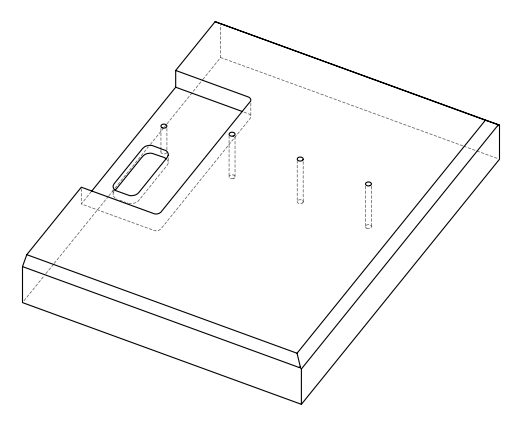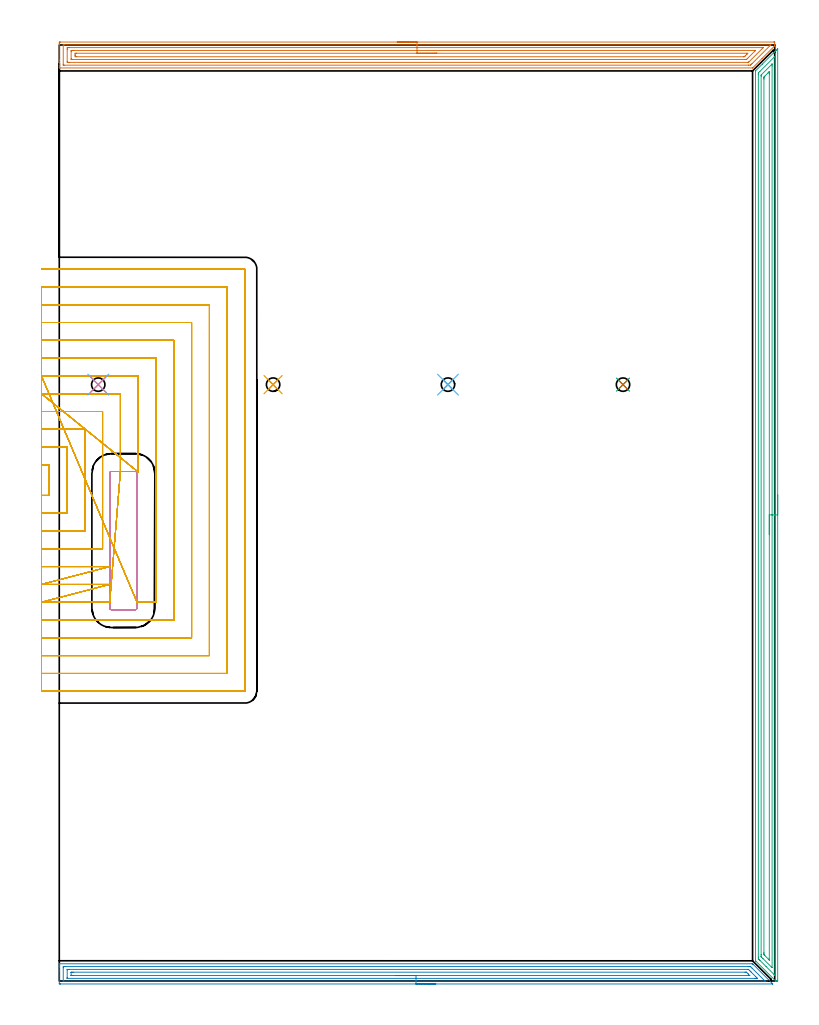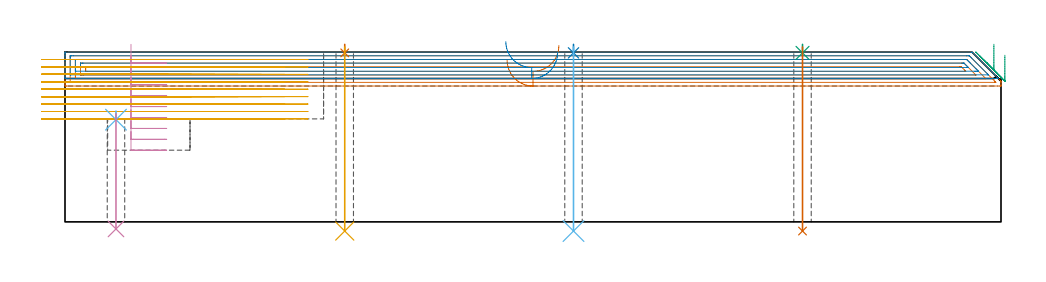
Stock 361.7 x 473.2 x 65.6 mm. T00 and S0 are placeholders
(PLAN: 13 operations, 5 tool changes, 137 min)
(1 AREA_MILL | FG_CHAMFER_SURFACE | UGT0205_001 | 14.54 min | 31080 mm3)
(2 AREA_MILL_1 | FG_CHAMFER_SURFACE_1 | UGT0205_001 | 11.62 min | 19128 mm3)
(3 AREA_MILL_2 | FG_CHAMFER_SURFACE_2 | UGT0205_001 | 15.05 min | 28358 mm3)
(4 MILL_RECTANGULAR_POCKET | POCKET_RECTANGULAR_STRAIGHT | UGT0201_100 | Follow Part, ap 4.5, ae 75% | 4.03 min | 102832 mm3)
(5 MILL_SLOT | SLOT_PARTIAL_RECTANGULAR | NXT0201_011 | Follow Part, ap 3, ae 75% | 90.56 min | 510548 mm3)
(6 SPOT_DRILL | STEP1HOLE | NXT0321_9005460120000 | 0.03 min | 19 mm3)
(7 SPOT_DRILL_1 | STEP1HOLE_1 | NXT0321_9005460120000 | 0.03 min | 15 mm3)
(8 SPOT_DRILL_2 | STEP1HOLE_2 | NXT0321_9005460120000 | 0.03 min | 7 mm3)
(9 SPOT_DRILL_3 | STEP1HOLE_3 | NXT0321_9005460120000 | 0.03 min | 3 mm3)
(10 DRILL_THROUGH_HOLE_INTO_CENTER | STEP1HOLE | NXT0301_039 | 0.18 min | 1386 mm3)
(11 DRILL_THROUGH_HOLE_INTO_CENTER_1 | STEP1HOLE_1 | UGT0301_463 | 0.29 min | 2364 mm3)
(12 DRILL_THROUGH_HOLE_INTO_CENTER_2 | STEP1HOLE_2 | UGT0301_463 | 0.29 min | 2328 mm3)
(13 DRILL_THROUGH_HOLE_INTO_CENTER_3 | STEP1HOLE_3 | UGT0301_463 | 0.29 min | 2375 mm3)
(TOOL UGT0205_001 | Chamfer Mill 20 x 3 x 45 deg. | D20 FL50 Z2)
(TOOL UGT0201_100 | End Mill 18 mm | D18 FL22 Z2)
(TOOL NXT0201_011 | ENDMILL 12mm [2P460-1200-NA 1630] | D12 FL38 Z6)
(TOOL NXT0321_9005460120000 | NC Spot Drill, 142deg, 12mm, Carbide, Uncoated | D12 PA142 FL30 Z2)
(TOOL NXT0301_039 | Carbide Drill 6.8mm [860.1-0680-034A1-MM 2214] | D6.8 PA140 FL53 Z2)
(TOOL UGT0301_463 | Carbide Drill 6.8 mm | D6.8 PA118 FL69 Z2)
(OP 1 AREA_MILL)
G17 G21 G94 G90
T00 M6
G54
G17 G0 G90 X170.85 Y474.7 S1061 M3
G43 Z75.6 H0
Z62.5
G94 G1 X170.888 Z61.628 F250.
X171.002 Z60.764
X171.191 Z59.912
X171.453 Z59.08
X171.787 Z58.274
X172.19 Z57.5
X172.658 Z56.764
X173.19 Z56.072
X173.779 Z55.429
X174.422 Z54.84
X175.114 Z54.309
X175.85 Z53.84
X176.624 Z53.437
X177.43 Z53.103
X178.262 Z52.841
X179.113 Z52.652
X179.978 Z52.538
X180.85 Z52.5
X361.273
X361.515 Y474.697 Z52.503
X361.697 Y474.691 Z52.505
X361.7 Y474.659 Z52.537
Y474.296 Z52.899
Y473.268 Z53.932
X361.699 Y472.902 Z54.291
X361.69 Y472.798 Z54.393
X361.59 Y472.688 Z54.507
X361.54 Y472.639 Z54.559
X361.515 Y472.614 Z54.584
X355.295 Y466.394 Z60.804
X350.619 Y461.72 Z65.478
X350.494 Y461.603 Z65.589
X350.335 Y461.6 Z65.6
X0.185
X0.01 Y461.602 Z65.589
X0.002 Y461.765 Z65.427
X0. Y461.934 Z65.265
Y462.154 Z65.046
Y462.882 Z64.313
Y464.123 Z63.073
Y465.516 Z61.68
Y473.676 Z53.522
X0.005 Y474.296 Z52.901
X0.01 Y474.692 Z52.505
X0.225 Y474.697 Z52.502
X0.632 Y474.7 Z52.5
X180.85
Y473.286 Z53.914
X359.414 Y473.285 Z53.915
X359.582 Y473.283 Z53.917
X359.665 Y473.279 Z53.921
X359.69 Y473.277 Z53.923
Y473.272 Z53.928
X359.57 Y473.132 Z54.068
X359.42 Y472.975 Z54.225
X359.279 Y472.829 Z54.371
X350.209 Y463.76 Z63.44
X349.823 Y463.385 Z63.815
X349.441 Y463.021 Z64.179
X349.301 Y463.019 Z64.181
X348.546 Y463.015 Z64.185
X348.411 Y463.014 Z64.186
X2.421 Y463.015 Z64.185
X2.285 Y463.016 Z64.184
X2.057 Y463.021 Z64.179
X2.009 Y463.022 Z64.178
X2.005 Y463.056 Z64.144
X2.003 Y463.091 Z64.109
X2. Y463.295 Z63.905
Y472.953 Z54.247
X2.002 Y473.092 Z54.108
X2.006 Y473.202 Z53.998
X2.01 Y473.27 Z53.93
X2.043 Y473.279 Z53.921
X2.421 Y473.284 Z53.916
X2.557 Y473.285 Z53.915
X180.85 Y473.286 Z53.914
Y471.872 Z55.328
X355.701 Y471.871 Z55.329
X355.822 Y471.867 Z55.333
X355.85 Y471.865 Z55.335
X355.831 Y471.838 Z55.362
X355.8 Y471.801 Z55.399
X348.593 Y464.592 Z62.608
X348.546 Y464.546 Z62.654
X348.45 Y464.461 Z62.739
X348.414 Y464.435 Z62.765
X348.375 Y464.433 Z62.767
X348.206 Y464.43 Z62.77
X347.865 Y464.428 Z62.772
X5.104
X4.422 Y464.43 Z62.77
X4.21 Y464.433 Z62.767
X4.01 Y464.439 Z62.761
X4.004 Y464.638 Z62.562
X4.001 Y464.843 Z62.357
X4. Y470.99 Z56.21
X4.004 Y471.662 Z55.538
X4.007 Y471.861 Z55.339
X4.21 Y471.865 Z55.335
X4.892 Y471.871 Z55.329
X180.85 Y471.872 Z55.328
Y470.457 Z56.743
X351.788
X351.903 Y470.455 Z56.745
X351.978 Y470.452 Z56.748
X351.99 Y470.45 Z56.75
X351.988 Y470.445 Z56.755
X351.966 Y470.419 Z56.781
X351.897 Y470.346 Z56.854
X351.788 Y470.236 Z56.964
X347.652 Y466.102 Z61.098
X347.449 Y465.906 Z61.294
X347.393 Y465.854 Z61.346
X347.312 Y465.849 Z61.351
X346.758 Y465.845 Z61.355
X346.424 Y465.843 Z61.357
X6.56
X6.152 Y465.846 Z61.354
X6.078 Y465.848 Z61.352
X6.01 Y465.853 Z61.347
X6.007 Y465.956 Z61.244
X6. Y466.393 Z60.807
Y469.905 Z57.295
X6.007 Y470.344 Z56.856
X6.01 Y470.447 Z56.753
X6.145 Y470.451 Z56.749
X6.334 Y470.455 Z56.745
X6.893 Y470.457 Z56.743
X7.226
X180.85
Y469.043 Z58.157
X347.652
X348.118 Y469.028 Z58.172
X347.89 Y468.794 Z58.406
X347.652 Y468.551 Z58.649
X346.758 Y467.657 Z59.543
X346.561 Y467.465 Z59.735
X346.362 Y467.272 Z59.928
X345.878 Y467.257 Z59.943
X345.863
X8.682
X8.01 Y467.272 Z59.928
X8.001 Y467.94 Z59.26
Y468.15 Z59.05
X8.004 Y468.815 Z58.385
X8.01 Y469.028 Z58.172
X8.667 Y469.043 Z58.157
X8.682
X180.85
X181.722 Z58.195
X182.586 Z58.309
X183.438 Z58.498
X184.27 Z58.76
X185.076 Z59.094
X185.85 Z59.497
X186.586 Z59.965
X187.278 Z60.496
X187.921 Z61.086
X188.51 Z61.729
X189.041 Z62.421
X189.51 Z63.157
X189.913 Z63.931
X190.247 Z64.737
X190.509 Z65.569
X190.698 Z66.42
X190.812 Z67.285
X190.85 Z68.157
G0 Z75.6
M5
M2
(OP 2 AREA_MILL_1)
G17 G21 G94 G90
T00 M6
G54
G17 G0 G90 X190.35 Y-1.5 S1061 M3
G43 Z75.6 H0
Z65.4
G94 G1 X190.312 Z64.528 F250.
X190.198 Z63.664
X190.009 Z62.812
X189.747 Z61.98
X189.413 Z61.174
X189.01 Z60.4
X188.542 Z59.664
X188.01 Z58.972
X187.421 Z58.329
X186.778 Z57.74
X186.086 Z57.209
X185.35 Z56.74
X184.576 Z56.337
X183.77 Z56.003
X182.938 Z55.741
X182.087 Z55.552
X181.222 Z55.438
X180.35 Z55.4
X0.629
X0.361 Y-1.497 Z55.402
X0.01 Y-1.492 Z55.406
X0. Y-1.136 Z55.762
Y5.388 Z62.283
Y6.813 Z63.709
Y7.177 Z64.072
Y7.904 Z64.804
Y8.188 Z65.088
X0.007 Y8.629 Z65.521
X0.01 Y8.697 Z65.589
X0.182 Y8.7 Z65.6
X350.236
X350.505 Y8.694 Z65.592
X350.623 Y8.577 Z65.476
X350.682 Y8.518 Z65.418
X360.369 Y-1.168 Z55.73
X360.519 Y-1.318 Z55.579
X360.667 Y-1.471 Z55.427
X360.683 Y-1.494 Z55.404
X360.667 Y-1.499 Z55.399
X180.35 Y-1.5 Z55.4
Y-0.086 Z56.814
X2.308 Y-0.085 Z56.815
X2.09 Y-0.083 Z56.817
X2.029 Y-0.08 Z56.82
X2.008 Y-0.077 Z56.823
X2.006 Y-0.072 Z56.828
X2.002 Y-0.036 Z56.864
X2.001 Y0.023 Z56.923
Y6.699 Z63.599
X2.008 Y7.177 Z64.077
X2.01 Y7.274 Z64.174
X2.199 Y7.281 Z64.181
X2.309 Y7.284 Z64.184
X2.417 Y7.285 Z64.185
X3.202 Y7.286 Z64.186
X348.447
X349.234 Y7.284 Z64.184
X349.341 Y7.282 Z64.182
X349.446 Y7.279 Z64.179
X349.562 Y7.177 Z64.077
X350.236 Y6.514 Z63.414
X356.494 Y0.256 Z57.156
X356.724 Y0.023 Z56.923
X356.798 Y-0.057 Z56.843
X356.815 Y-0.077 Z56.823
X356.784 Y-0.079 Z56.821
X356.713 Y-0.083 Z56.817
X356.603 Y-0.085 Z56.815
X180.35 Y-0.086 Z56.814
Y1.329 Z58.229
X4.206
X4.045 Y1.331 Z58.231
X4.018 Y1.332 Z58.232
X4.011 Y1.334 Z58.234
X4.008 Y1.36 Z58.26
X4.003 Y1.469 Z58.369
X4.001 Y1.606 Z58.506
X4. Y1.812 Z58.712
X4.001 Y5.593 Z62.493
X4.007 Y5.799 Z62.699
X4.01 Y5.854 Z62.754
X4.028 Y5.865 Z62.765
X4.085 Y5.867 Z62.767
X4.206 Y5.869 Z62.769
X4.617 Y5.871 Z62.771
X5.1
X348.206
X348.326 Y5.87 Z62.77
X348.386 Y5.867 Z62.767
X348.413 Y5.865 Z62.765
X348.447 Y5.845 Z62.745
X348.91 Y5.388 Z62.288
X349.341 Y4.959 Z61.859
X349.807 Y4.494 Z61.394
X352.024 Y2.277 Z59.177
X352.488 Y1.812 Z58.712
X352.918 Y1.378 Z58.278
X352.953 Y1.336 Z58.236
X352.918 Y1.335 Z58.235
X352.505 Y1.33 Z58.23
X352.024 Y1.329 Z58.229
X351.613 Y1.328 Z58.228
X180.35 Y1.329 Z58.229
Y2.743 Z59.643
X6.851
X6.029 Y2.749 Z59.649
X6.012
X6.009 Y2.768 Z59.668
X6.004 Y2.823 Z59.723
X6.001 Y2.933 Z59.833
Y4.266 Z61.166
X6.004 Y4.377 Z61.277
X6.009 Y4.432 Z61.332
X6.012 Y4.451 Z61.351
X6.036 Y4.452 Z61.352
X6.888 Y4.457 Z61.357
X6.925
X346.696
X347.124 Y4.455 Z61.355
X347.338 Y4.452 Z61.352
X347.387 Y4.45 Z61.35
X347.448 Y4.395 Z61.295
X347.553 Y4.296 Z61.196
X348.251 Y3.6 Z60.5
X348.447 Y3.404 Z60.304
X349.003 Y2.84 Z59.74
X349.063 Y2.777 Z59.677
X349.084 Y2.749 Z59.649
X349.05 Y2.748 Z59.648
X348.85 Y2.745 Z59.645
X348.447 Y2.743 Z59.643
X348.41
X180.35
X179.478 Z59.681
X178.614 Z59.795
X177.762 Z59.983
X176.93 Z60.246
X176.124 Z60.58
X175.35 Z60.982
X174.614 Z61.451
X173.922 Z61.982
X173.279 Z62.572
X172.69 Z63.215
X172.159 Z63.907
X171.69 Z64.643
X171.287 Z65.417
X170.953 Z66.222
X170.691 Z67.055
X170.502 Z67.906
X170.388 Z68.771
X170.35 Z69.643
G0 Z75.6
M5
M2
(OP 3 AREA_MILL_2)
G17 G21 G94 G90
T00 M6
G54
G17 G0 G90 X363.2 Y245.65 S1061 M3
G43 Z75.6 H0
Z64.4
G94 G1 Y245.612 Z63.528 F250.
Y245.498 Z62.664
Y245.309 Z61.812
Y245.047 Z60.98
Y244.713 Z60.174
Y244.31 Z59.4
Y243.841 Z58.664
Y243.31 Z57.972
Y242.721 Z57.329
Y242.078 Z56.74
Y241.386 Z56.208
Y240.65 Z55.74
Y239.876 Z55.337
Y239.07 Z55.003
Y238.238 Z54.741
Y237.386 Z54.552
Y236.521 Z54.438
Y235.65 Z54.4
Y0.175
X363.195 Y0.041 Z54.405
X363.193 Y0.01 Z54.406
X363.035 Y0. Z54.565
X362.658 Z54.941
X362.629 Z54.97
X362.312 Y0.002 Z55.281
X362.198 Y0.01 Z55.394
X362.077 Y0.122 Z55.52
X362.042 Y0.157 Z55.557
X362.037 Y0.162 Z55.562
X352.147 Y10.052 Z65.451
X352.113 Y10.087 Z65.484
X352.006 Y10.198 Z65.591
X352. Y10.452 Z65.6
Y459.954
X352.003 Y460.095 Z65.589
X352.083 Y460.185 Z65.514
X355.414 Y463.514 Z62.186
X360.965 Y469.066 Z56.633
X361.098 Y469.2 Z56.498
X361.236 Y469.337 Z56.361
X361.393 Y469.494 Z56.204
X361.535 Y469.637 Z56.06
X361.683 Y469.784 Z55.915
X361.821 Y469.922 Z55.777
X361.972 Y470.075 Z55.623
X362.13 Y470.231 Z55.468
X362.249 Y470.35 Z55.349
X362.409 Y470.512 Z55.185
X362.938 Y471.038 Z54.662
X363.031 Y471.132 Z54.568
X363.177 Y471.274 Z54.421
X363.194 Y471.283 Z54.403
X363.199 Y471.274 Z54.399
X363.2 Y235.65 Z54.4
X361.786 Z55.814
Y3.303
X361.784 Y3.061 Z55.816
X361.782 Y2.941 Z55.818
X361.78 Y2.894 Z55.82
X361.752 Y2.909 Z55.848
X361.348 Y3.303 Z56.252
X357.325 Y7.324 Z60.275
X354.197 Y10.452 Z63.403
X354.102 Y10.548 Z63.498
X353.709 Y10.946 Z63.891
X353.511 Y11.151 Z64.089
X353.421 Y11.25 Z64.179
X353.42 Y11.346 Z64.18
X353.415 Y12.048 Z64.185
Y458.167
X353.418 Y458.866 Z64.182
X353.421 Y459.06 Z64.179
X354.202 Y459.852 Z63.398
X361.453 Y467.103 Z56.147
X361.559 Y467.207 Z56.041
X361.719 Y467.362 Z55.881
X361.779 Y467.417 Z55.821
X361.783 Y467.297 Z55.817
X361.785 Y467.103 Z55.815
X361.786 Y466.917 Z55.814
Y235.65
X360.372 Z57.228
X360.371 Y6.878 Z57.229
X360.37 Y6.802 Z57.23
X360.368 Y6.766 Z57.232
X360.367 Y6.76 Z57.233
X360.309 Y6.79 Z57.291
X355.753 Y11.346 Z61.847
X354.977 Y12.126 Z62.623
X354.868 Y12.239 Z62.732
X354.835 Y12.282 Z62.765
X354.833 Y12.316 Z62.767
X354.83 Y12.389 Z62.77
X354.829 Y13.133 Z62.771
X354.828 Y13.285 Z62.772
X354.829 Y457.424 Z62.771
X354.831 Y457.796 Z62.769
X354.834 Y457.981 Z62.766
X354.835 Y458.022 Z62.765
X354.971 Y458.172 Z62.629
X360.275 Y463.476 Z57.325
X360.33 Y463.529 Z57.27
X360.349 Y463.539 Z57.251
X360.365 Y463.546 Z57.235
X360.367 Y463.529 Z57.233
X360.37 Y463.433 Z57.23
X360.371 Y463.377 Z57.229
X360.372 Y462.635 Z57.228
Y235.65
X358.957 Z58.643
Y10.853
X358.955 Y10.688 Z58.645
X358.953 Y10.629 Z58.647
X358.952 Y10.611 Z58.648
X358.906 Y10.654 Z58.694
X358.736 Y10.817 Z58.864
X358.474 Y11.075 Z59.126
X356.726 Y12.824 Z60.874
X356.419 Y13.133 Z61.181
X356.314 Y13.247 Z61.287
X356.25 Y13.323 Z61.35
X356.248 Y13.38 Z61.352
X356.244 Y13.625 Z61.356
X356.243 Y14.027 Z61.357
Y14.52
Y455.979
X356.244 Y456.379 Z61.356
X356.247 Y456.868 Z61.353
X356.25 Y456.969 Z61.35
X356.3 Y457.039 Z61.3
X356.524 Y457.273 Z61.076
X356.625 Y457.376 Z60.975
X356.726 Y457.477 Z60.874
X358.309 Y459.06 Z59.291
X358.474 Y459.226 Z59.126
X358.837 Y459.584 Z58.763
X358.903 Y459.647 Z58.697
X358.942 Y459.682 Z58.658
X358.95 Y459.634 Z58.65
X358.953 Y459.581 Z58.647
X358.956 Y459.462 Z58.644
X358.957 Y459.06 Z58.643
Y458.567
Y235.65
Y234.778 Z58.681
Y233.913 Z58.795
Y233.062 Z58.983
Y232.23 Z59.246
Y231.424 Z59.58
Y230.65 Z59.982
Y229.914 Z60.451
Y229.222 Z60.982
Y228.579 Z61.572
Y227.989 Z62.215
Y227.458 Z62.907
Y226.99 Z63.643
Y226.587 Z64.417
Y226.253 Z65.222
Y225.991 Z66.054
Y225.802 Z66.906
Y225.688 Z67.771
Y225.65 Z68.643
G0 Z75.6
M5
M2
(OP 4 MILL_RECTANGULAR_POCKET)
G17 G21 G94 G90
T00 M6
G54
G17 G0 G90 X25.5 Y249.562 S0 M3
G43 Z75.6 H0
Z68.6
G94 G1 Y222.65 Z61.389 F250.
Y188.6 F500.
G3 X26.4 Y187.7 R0.9
G1 X38.4
G3 X39.3 Y188.6 R0.9
G1 Y256.7
G3 X38.4 Y257.6 R0.9
G1 X26.4
G3 X25.5 Y256.7 R0.9
G1 Y222.65
Y221.65
G0 Y249.562 Z64.389
G1 Y222.65 Z57.178 F250.
Y188.6 F500.
G3 X26.4 Y187.7 R0.9
G1 X38.4
G3 X39.3 Y188.6 R0.9
G1 Y256.7
G3 X38.4 Y257.6 R0.9
G1 X26.4
G3 X25.5 Y256.7 R0.9
G1 Y222.65
Y221.65
G0 Y249.562 Z60.178
G1 Y222.65 Z52.967 F250.
Y188.6 F500.
G3 X26.4 Y187.7 R0.9
G1 X38.4
G3 X39.3 Y188.6 R0.9
G1 Y256.7
G3 X38.4 Y257.6 R0.9
G1 X26.4
G3 X25.5 Y256.7 R0.9
G1 Y222.65
Y221.65
G0 Y249.562 Z55.967
G1 Y222.65 Z48.756 F250.
Y188.6 F500.
G3 X26.4 Y187.7 R0.9
G1 X38.4
G3 X39.3 Y188.6 R0.9
G1 Y256.7
G3 X38.4 Y257.6 R0.9
G1 X26.4
G3 X25.5 Y256.7 R0.9
G1 Y222.65
Y221.65
G0 Y249.562 Z51.756
G1 Y222.65 Z44.544 F250.
Y188.6 F500.
G3 X26.4 Y187.7 R0.9
G1 X38.4
G3 X39.3 Y188.6 R0.9
G1 Y256.7
G3 X38.4 Y257.6 R0.9
G1 X26.4
G3 X25.5 Y256.7 R0.9
G1 Y222.65
Y221.65
G0 Y249.562 Z47.544
G1 Y222.65 Z40.333 F250.
Y188.6 F500.
G3 X26.4 Y187.7 R0.9
G1 X38.4
G3 X39.3 Y188.6 R0.9
G1 Y256.7
G3 X38.4 Y257.6 R0.9
G1 X26.4
G3 X25.5 Y256.7 R0.9
G1 Y222.65
Y221.65
G0 Y249.562 Z43.333
G1 Y222.65 Z36.122 F250.
Y188.6 F500.
G3 X26.4 Y187.7 R0.9
G1 X38.4
G3 X39.3 Y188.6 R0.9
G1 Y256.7
G3 X38.4 Y257.6 R0.9
G1 X26.4
G3 X25.5 Y256.7 R0.9
G1 Y222.65
Y221.65
G0 Y249.562 Z39.122
G1 Y222.65 Z31.911 F250.
Y188.6 F500.
G3 X26.4 Y187.7 R0.9
G1 X38.4
G3 X39.3 Y188.6 R0.9
G1 Y256.7
G3 X38.4 Y257.6 R0.9
G1 X26.4
G3 X25.5 Y256.7 R0.9
G1 Y222.65
Y221.65
G0 Y249.562 Z34.911
G1 Y222.65 Z27.7 F250.
Y188.6 F500.
G3 X26.4 Y187.7 R0.9
G1 X38.4
G3 X39.3 Y188.6 R0.9
G1 Y256.7
G3 X38.4 Y257.6 R0.9
G1 X26.4
G3 X25.5 Y256.7 R0.9
G1 Y222.65
Y221.65
G0 Z75.6
M5
M2
(OP 5 MILL_SLOT)
G17 G21 G94 G90
T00 M6
G54
G17 G0 G90 X-9. Y245.5 S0 M3
G43 Z75.6 H1
Z62.733
G94 G1 X-6. F250.
X-5.1 F500.
Y260.9
X-6.
X-9. F250.
Y236.5
X-6.
X3.9 F500.
Y269.9
X-6.
X-9. F250.
Y227.5
X-6.
X12.9 F500.
Y278.9
X-6.
X-9. F250.
Y218.5
X-6.
X21.9 F500.
Y287.9
X-6.
X-9. F250.
Y209.5
X-6.
X22.5 F500.
X25.5 F250.
X-9. Y200.5 F500.
X-6. F250.
X22.5 F500.
X25.5 F250.
X-9. Y191.5 F500.
X-6. F250.
X22.5 F500.
X25.5 F250.
X30.9 Y257.6 F500.
Y260.6 F250.
Y296.9 F500.
X-6.
X-9. F250.
X39.9 Y257.301 F500.
Y260.301 F250.
Y305.9 F500.
X-6.
X-9. F250.
X39.3 Y191.5 F500.
X42.3 F250.
X48.9 F500.
Y314.9
X-6.
X-9. F250.
Y182.5
X-6.
X57.9 F500.
Y323.9
X-6.
X-9. F250.
Y173.5
X-6.
X66.9 F500.
Y332.9
X-6.
X-9. F250.
Y164.5
X-6.
X75.9 F500.
Y341.9
X-6.
X-9. F250.
Y155.5
X-6.
X84.9 F500.
Y350.9
X-6.
X-9. F250.
Y146.5
X-6.
X93.7 F500.
G3 X93.9 Y146.7 R0.2
G1 Y359.7
G3 X93.7 Y359.9 R0.2
G1 X-6.
X-9. F250.
G0 Y245.5 Z59.867
G1 X-6.
X-5.1 F500.
Y260.9
X-6.
X-9. F250.
Y236.5
X-6.
X3.9 F500.
Y269.9
X-6.
X-9. F250.
Y227.5
X-6.
X12.9 F500.
Y278.9
X-6.
X-9. F250.
Y218.5
X-6.
X21.9 F500.
Y287.9
X-6.
X-9. F250.
Y209.5
X-6.
X22.5 F500.
X25.5 F250.
X-9. Y200.5 F500.
X-6. F250.
X22.5 F500.
X25.5 F250.
X-9. Y191.5 F500.
X-6. F250.
X22.5 F500.
X25.5 F250.
X30.9 Y257.6 F500.
Y260.6 F250.
Y296.9 F500.
X-6.
X-9. F250.
X39.9 Y257.301 F500.
Y260.301 F250.
Y305.9 F500.
X-6.
X-9. F250.
X39.3 Y191.5 F500.
X42.3 F250.
X48.9 F500.
Y314.9
X-6.
X-9. F250.
Y182.5
X-6.
X57.9 F500.
Y323.9
X-6.
X-9. F250.
Y173.5
X-6.
X66.9 F500.
Y332.9
X-6.
X-9. F250.
Y164.5
X-6.
X75.9 F500.
Y341.9
X-6.
X-9. F250.
Y155.5
X-6.
X84.9 F500.
Y350.9
X-6.
X-9. F250.
Y146.5
X-6.
X93.7 F500.
G3 X93.9 Y146.7 R0.2
G1 Y359.7
G3 X93.7 Y359.9 R0.2
G1 X-6.
X-9. F250.
G0 Y245.5 Z57.
G1 X-6.
X-5.1 F500.
Y260.9
X-6.
X-9. F250.
Y236.5
X-6.
X3.9 F500.
Y269.9
X-6.
X-9. F250.
Y227.5
X-6.
X12.9 F500.
Y278.9
X-6.
X-9. F250.
Y218.5
X-6.
X21.9 F500.
Y287.9
X-6.
X-9. F250.
Y209.5
X-6.
X22.5 F500.
X25.5 F250.
X-9. Y200.5 F500.
X-6. F250.
X22.5 F500.
X25.5 F250.
X-9. Y191.5 F500.
X-6. F250.
X22.5 F500.
X25.5 F250.
X30.9 Y257.6 F500.
Y260.6 F250.
Y296.9 F500.
X-6.
X-9. F250.
X39.9 Y257.301 F500.
Y260.301 F250.
Y305.9 F500.
X-6.
X-9. F250.
X39.3 Y191.5 F500.
X42.3 F250.
X48.9 F500.
Y314.9
X-6.
X-9. F250.
Y182.5
X-6.
X57.9 F500.
Y323.9
X-6.
X-9. F250.
Y173.5
X-6.
X66.9 F500.
Y332.9
X-6.
X-9. F250.
Y164.5
X-6.
X75.9 F500.
Y341.9
X-6.
X-9. F250.
Y155.5
X-6.
X84.9 F500.
Y350.9
X-6.
X-9. F250.
Y146.5
X-6.
X93.7 F500.
G3 X93.9 Y146.7 R0.2
G1 Y359.7
G3 X93.7 Y359.9 R0.2
G1 X-6.
X-9. F250.
G0 Y245.5 Z54.133
G1 X-6.
X-5.1 F500.
Y260.9
X-6.
X-9. F250.
Y236.5
X-6.
X3.9 F500.
Y269.9
X-6.
X-9. F250.
Y227.5
X-6.
X12.9 F500.
Y278.9
X-6.
X-9. F250.
Y218.5
X-6.
X21.9 F500.
Y287.9
X-6.
X-9. F250.
Y209.5
X-6.
X22.5 F500.
X25.5 F250.
X-9. Y200.5 F500.
X-6. F250.
X22.5 F500.
X25.5 F250.
X-9. Y191.5 F500.
X-6. F250.
X22.5 F500.
X25.5 F250.
X30.9 Y257.6 F500.
Y260.6 F250.
Y296.9 F500.
X-6.
X-9. F250.
X39.9 Y257.301 F500.
Y260.301 F250.
Y305.9 F500.
X-6.
X-9. F250.
X39.3 Y191.5 F500.
X42.3 F250.
X48.9 F500.
Y314.9
X-6.
X-9. F250.
Y182.5
X-6.
X57.9 F500.
Y323.9
X-6.
X-9. F250.
Y173.5
X-6.
X66.9 F500.
Y332.9
X-6.
X-9. F250.
Y164.5
X-6.
X75.9 F500.
Y341.9
X-6.
X-9. F250.
Y155.5
X-6.
X84.9 F500.
Y350.9
X-6.
X-9. F250.
Y146.5
X-6.
X93.7 F500.
G3 X93.9 Y146.7 R0.2
G1 Y359.7
G3 X93.7 Y359.9 R0.2
G1 X-6.
X-9. F250.
G0 Y245.5 Z51.267
G1 X-6.
X-5.1 F500.
Y260.9
X-6.
X-9. F250.
Y236.5
X-6.
X3.9 F500.
Y269.9
X-6.
X-9. F250.
Y227.5
X-6.
X12.9 F500.
Y278.9
X-6.
X-9. F250.
Y218.5
X-6.
X21.9 F500.
Y287.9
X-6.
X-9. F250.
Y209.5
X-6.
X22.5 F500.
X25.5 F250.
X-9. Y200.5 F500.
X-6. F250.
X22.5 F500.
X25.5 F250.
X-9. Y191.5 F500.
X-6. F250.
X22.5 F500.
X25.5 F250.
X30.9 Y257.6 F500.
Y260.6 F250.
Y296.9 F500.
X-6.
X-9. F250.
X39.9 Y257.301 F500.
Y260.301 F250.
Y305.9 F500.
X-6.
X-9. F250.
X39.3 Y191.5 F500.
X42.3 F250.
X48.9 F500.
Y314.9
X-6.
X-9. F250.
Y182.5
X-6.
X57.9 F500.
Y323.9
X-6.
X-9. F250.
Y173.5
X-6.
X66.9 F500.
Y332.9
X-6.
X-9. F250.
Y164.5
X-6.
X75.9 F500.
Y341.9
X-6.
X-9. F250.
Y155.5
X-6.
X84.9 F500.
Y350.9
X-6.
X-9. F250.
Y146.5
X-6.
X93.7 F500.
G3 X93.9 Y146.7 R0.2
G1 Y359.7
G3 X93.7 Y359.9 R0.2
G1 X-6.
X-9. F250.
G0 Y245.5 Z48.4
G1 X-6.
X-5.1 F500.
Y260.9
X-6.
X-9. F250.
Y236.5
X-6.
X3.9 F500.
Y269.9
X-6.
X-9. F250.
Y227.5
X-6.
X12.9 F500.
Y278.9
X-6.
X-9. F250.
Y218.5
X-6.
X21.9 F500.
Y287.9
X-6.
X-9. F250.
Y209.5
X-6.
X22.5 F500.
X25.5 F250.
X-9. Y200.5 F500.
X-6. F250.
X22.5 F500.
X25.5 F250.
X-9. Y191.5 F500.
X-6. F250.
X22.5 F500.
X25.5 F250.
X30.9 Y257.6 F500.
Y260.6 F250.
Y296.9 F500.
X-6.
X-9. F250.
X39.9 Y257.301 F500.
Y260.301 F250.
Y305.9 F500.
X-6.
X-9. F250.
X39.3 Y191.5 F500.
X42.3 F250.
X48.9 F500.
Y314.9
X-6.
X-9. F250.
Y182.5
X-6.
X57.9 F500.
Y323.9
X-6.
X-9. F250.
Y173.5
X-6.
X66.9 F500.
Y332.9
X-6.
X-9. F250.
Y164.5
X-6.
X75.9 F500.
Y341.9
X-6.
X-9. F250.
Y155.5
X-6.
X84.9 F500.
Y350.9
X-6.
X-9. F250.
Y146.5
X-6.
X93.7 F500.
G3 X93.9 Y146.7 R0.2
G1 Y359.7
G3 X93.7 Y359.9 R0.2
G1 X-6.
X-9. F250.
G0 Y245.5 Z45.533
G1 X-6.
X-5.1 F500.
Y260.9
X-6.
X-9. F250.
Y236.5
X-6.
X3.9 F500.
Y269.9
X-6.
X-9. F250.
Y227.5
X-6.
X12.9 F500.
Y278.9
X-6.
X-9. F250.
Y218.5
X-6.
X21.9 F500.
Y287.9
X-6.
X-9. F250.
Y209.5
X-6.
X22.5 F500.
X25.5 F250.
X-9. Y200.5 F500.
X-6. F250.
X22.5 F500.
X25.5 F250.
X-9. Y191.5 F500.
X-6. F250.
X22.5 F500.
X25.5 F250.
X30.9 Y257.6 F500.
Y260.6 F250.
Y296.9 F500.
X-6.
X-9. F250.
X39.9 Y257.301 F500.
Y260.301 F250.
Y305.9 F500.
X-6.
X-9. F250.
X39.3 Y191.5 F500.
X42.3 F250.
X48.9 F500.
Y314.9
X-6.
X-9. F250.
Y182.5
X-6.
X57.9 F500.
Y323.9
X-6.
X-9. F250.
Y173.5
X-6.
X66.9 F500.
Y332.9
X-6.
X-9. F250.
Y164.5
X-6.
X75.9 F500.
Y341.9
X-6.
X-9. F250.
Y155.5
X-6.
X84.9 F500.
Y350.9
X-6.
X-9. F250.
Y146.5
X-6.
X93.7 F500.
G3 X93.9 Y146.7 R0.2
G1 Y359.7
G3 X93.7 Y359.9 R0.2
G1 X-6.
X-9. F250.
G0 Y245.5 Z42.667
G1 X-6.
X-5.1 F500.
Y260.9
X-6.
X-9. F250.
Y236.5
X-6.
X3.9 F500.
Y269.9
X-6.
X-9. F250.
Y227.5
X-6.
X12.9 F500.
Y278.9
X-6.
X-9. F250.
Y218.5
X-6.
X21.9 F500.
Y287.9
X-6.
X-9. F250.
Y209.5
X-6.
X22.5 F500.
X25.5 F250.
X-9. Y200.5 F500.
X-6. F250.
X22.5 F500.
X25.5 F250.
X-9. Y191.5 F500.
X-6. F250.
X22.5 F500.
X25.5 F250.
X30.9 Y257.6 F500.
Y260.6 F250.
Y296.9 F500.
X-6.
X-9. F250.
X39.9 Y257.301 F500.
Y260.301 F250.
Y305.9 F500.
X-6.
X-9. F250.
X39.3 Y191.5 F500.
X42.3 F250.
X48.9 F500.
Y314.9
X-6.
X-9. F250.
Y182.5
X-6.
X57.9 F500.
Y323.9
X-6.
X-9. F250.
Y173.5
X-6.
X66.9 F500.
Y332.9
X-6.
X-9. F250.
Y164.5
X-6.
X75.9 F500.
Y341.9
X-6.
X-9. F250.
Y155.5
X-6.
X84.9 F500.
Y350.9
X-6.
X-9. F250.
Y146.5
X-6.
X93.7 F500.
G3 X93.9 Y146.7 R0.2
G1 Y359.7
G3 X93.7 Y359.9 R0.2
G1 X-6.
X-9. F250.
G0 Y245.5 Z39.8
G1 X-6.
X-5.1 F500.
Y260.9
X-6.
X-9. F250.
Y236.5
X-6.
X3.9 F500.
Y269.9
X-6.
X-9. F250.
Y227.5
X-6.
X12.9 F500.
Y278.9
X-6.
X-9. F250.
Y218.5
X-6.
X21.9 F500.
Y287.9
X-6.
X-9. F250.
Y209.5
X-6.
X22.5 F500.
X25.5 F250.
X-9. Y200.5 F500.
X-6. F250.
X22.5 F500.
X25.5 F250.
X-9. Y191.5 F500.
X-6. F250.
X22.5 F500.
X25.5 F250.
X30.9 Y257.6 F500.
Y260.6 F250.
Y296.9 F500.
X-6.
X-9. F250.
X39.9 Y257.301 F500.
Y260.301 F250.
Y305.9 F500.
X-6.
X-9. F250.
X39.3 Y191.5 F500.
X42.3 F250.
X48.9 F500.
Y314.9
X-6.
X-9. F250.
Y182.5
X-6.
X57.9 F500.
Y323.9
X-6.
X-9. F250.
Y173.5
X-6.
X66.9 F500.
Y332.9
X-6.
X-9. F250.
Y164.5
X-6.
X75.9 F500.
Y341.9
X-6.
X-9. F250.
Y155.5
X-6.
X84.9 F500.
Y350.9
X-6.
X-9. F250.
Y146.5
X-6.
X93.7 F500.
G3 X93.9 Y146.7 R0.2
G1 Y359.7
G3 X93.7 Y359.9 R0.2
G1 X-6.
X-9. F250.
G0 Z75.6
M5
M2
(OP 6 SPOT_DRILL)
G17 G21 G94 G90
T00 M6
G54
G17 G0 G90 X19.7 Y301.5 S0 M3
G43 Z75.6 H0
G94 G81 G98 Z39.507 F250. R42.8
G80
M5
M2
(OP 7 SPOT_DRILL_1)
G17 G21 G94 G90
T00 M6
G54
G17 G0 G90 X108.1 Y301.5 S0 M3
G43 Z75.6 H0
G94 G81 G98 Z65.307 F250. R68.6
G80
M5
M2
(OP 8 SPOT_DRILL_2)
G17 G21 G94 G90
T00 M6
G54
G17 G0 G90 X196.5 Y301.5 S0 M3
G43 Z75.6 H0
G94 G81 G98 Z65.307 F250. R68.6
G80
M5
M2
(OP 9 SPOT_DRILL_3)
G17 G21 G94 G90
T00 M6
G54
G17 G0 G90 X285. Y301.5 S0 M3
G43 Z75.6 H0
G94 G81 G98 Z65.307 F250. R68.6
G80
M5
M2
(OP 10 DRILL_THROUGH_HOLE_INTO_CENTER)
G17 G21 G94 G90
T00 M6
G54
G17 G0 G90 X19.7 Y301.5 S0 M3
G43 Z75.6 H1
G94 G73 G98 Z-2.737 F250. Q6.077 R41.8
G80
M5
M2
(OP 11 DRILL_THROUGH_HOLE_INTO_CENTER_1)
G17 G21 G94 G90
T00 M6
G54
G17 G0 G90 X108.1 Y301.5 S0 M3
G43 Z75.6 H0
G94 G73 G98 Z-3.543 F250. Q6.286 R67.6
G80
M5
M2
(OP 12 DRILL_THROUGH_HOLE_INTO_CENTER_2)
G17 G21 G94 G90
T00 M6
G54
G17 G0 G90 X196.5 Y301.5 S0 M3
G43 Z75.6 H0
G94 G73 G98 Z-3.543 F250. Q6.286 R67.6
G80
M5
M2
(OP 13 DRILL_THROUGH_HOLE_INTO_CENTER_3)
G17 G21 G94 G90
T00 M6
G54
G17 G0 G90 X285. Y301.5 S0 M3
G43 Z75.6 H0
G94 G73 G98 Z-3.543 F250. Q6.286 R67.6
G80
M5
M2
